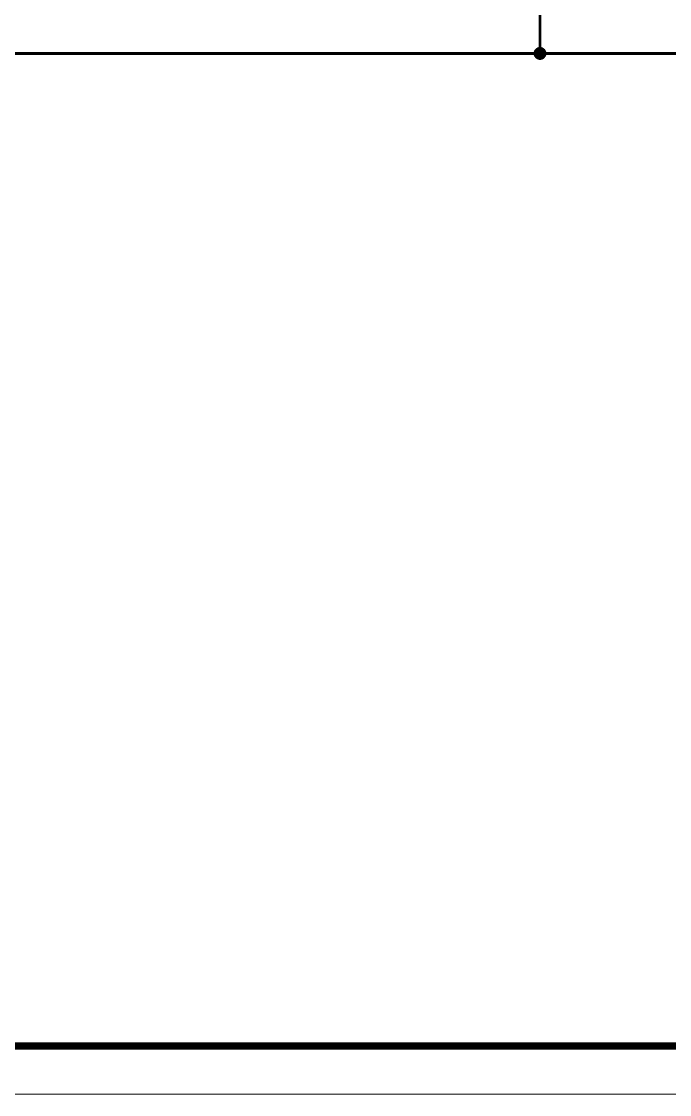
# Model space of a CAD drawing. Header units: millimetres. Extents: x 0 to 841, y 0 to 594.
# Drawn here: x 249 to 315.9, y 0 to 110.8 of the extents above; entities that cross this region are included whole.
import ezdxf

# ---------------------------------------------------------------- set-up
doc = ezdxf.new("R2010")
doc.units = ezdxf.units.MM
doc.layers.add('Sheet', color=255, linetype='Continuous')

msp = doc.modelspace()

# ---------------------------------------------------------------- linework, layer by layer
at = {"layer": 'Sheet', "const_width": 0.0991}
msp.add_lwpolyline([(0.16, 594), (0.16, 0), (840.88, 0), (840.88, 594), (0.16, 594), (0.16, 594)], close=True, dxfattribs=at)
msp.add_lwpolyline([(0.16, 594), (0.16, 0), (840.88, 0), (840.88, 594), (0.16, 594), (0.16, 594)], close=True, dxfattribs=at)
at = {"layer": 'Sheet'}
for points, const_width in [([(332.53, 295), (337.53, 295), (337.53, 202.49), (337.53, 107.49), (302.55, 107.49), (215.08, 107.49), (215.08, 125), (217.58, 125)], 0.3), ([(307.55, 137.49), (302.55, 137.49), (302.55, 107.49)], 0.3), ([(302.04, 107.49), (302.04, 107.52), (302.04, 107.54), (302.04, 107.57), (302.05, 107.6), (302.05, 107.62), (302.07, 107.65), (302.07, 107.66), (302.08, 107.69), (302.08, 107.71), (302.1, 107.74), (302.11, 107.76), (302.13, 107.77), (302.15, 107.8), (302.16, 107.82), (302.18, 107.83), (302.19, 107.85), (302.21, 107.86), (302.22, 107.88), (302.24, 107.9), (302.27, 107.91), (302.28, 107.93), (302.3, 107.94), (302.33, 107.96), (302.35, 107.96), (302.38, 107.97), (302.39, 107.97), (302.42, 107.99), (302.44, 107.99), (302.47, 108), (302.5, 108), (302.52, 108), (302.55, 108)], 0.3), ([(302.04, 107.49), (302.04, 107.52), (302.04, 107.54), (302.04, 107.57), (302.05, 107.6), (302.05, 107.62), (302.07, 107.65), (302.07, 107.66), (302.08, 107.69), (302.08, 107.71), (302.1, 107.74), (302.11, 107.76), (302.13, 107.77), (302.15, 107.8), (302.16, 107.82), (302.18, 107.83), (302.19, 107.85), (302.21, 107.86), (302.22, 107.88), (302.24, 107.9), (302.27, 107.91), (302.28, 107.93), (302.3, 107.94), (302.33, 107.96), (302.35, 107.96), (302.38, 107.97), (302.39, 107.97), (302.42, 107.99), (302.44, 107.99), (302.47, 108), (302.5, 108), (302.52, 108), (302.55, 108)], 0.3), ([(302.04, 107.49), (302.04, 107.52), (302.04, 107.54), (302.04, 107.57), (302.05, 107.6), (302.05, 107.62), (302.07, 107.65), (302.07, 107.66), (302.08, 107.69), (302.08, 107.71), (302.1, 107.74), (302.11, 107.76), (302.13, 107.77), (302.15, 107.8), (302.16, 107.82), (302.18, 107.83), (302.19, 107.85), (302.21, 107.86), (302.22, 107.88), (302.24, 107.9), (302.27, 107.91), (302.28, 107.93), (302.3, 107.94), (302.33, 107.96), (302.35, 107.96), (302.38, 107.97), (302.39, 107.97), (302.42, 107.99), (302.44, 107.99), (302.47, 108), (302.5, 108), (302.52, 108), (302.55, 108)], 0.3), ([(302.04, 107.49), (302.04, 107.52), (302.04, 107.54), (302.04, 107.57), (302.05, 107.6), (302.05, 107.62), (302.07, 107.65), (302.07, 107.66), (302.08, 107.69), (302.08, 107.71), (302.1, 107.74), (302.11, 107.76), (302.13, 107.77), (302.15, 107.8), (302.16, 107.82), (302.18, 107.83), (302.19, 107.85), (302.21, 107.86), (302.22, 107.88), (302.24, 107.9), (302.27, 107.91), (302.28, 107.93), (302.3, 107.94), (302.33, 107.96), (302.35, 107.96), (302.38, 107.97), (302.39, 107.97), (302.42, 107.99), (302.44, 107.99), (302.47, 108), (302.5, 108), (302.52, 108), (302.55, 108)], 0.3), ([(302.04, 107.49), (302.04, 107.52), (302.04, 107.54), (302.04, 107.57), (302.05, 107.6), (302.05, 107.62), (302.07, 107.65), (302.07, 107.66), (302.08, 107.69), (302.08, 107.71), (302.1, 107.74), (302.11, 107.76), (302.13, 107.77), (302.15, 107.8), (302.16, 107.82), (302.18, 107.83), (302.19, 107.85), (302.21, 107.86), (302.22, 107.88), (302.24, 107.9), (302.27, 107.91), (302.28, 107.93), (302.3, 107.94), (302.33, 107.96), (302.35, 107.96), (302.38, 107.97), (302.39, 107.97), (302.42, 107.99), (302.44, 107.99), (302.47, 108), (302.5, 108), (302.52, 108), (302.55, 108)], 0.3), ([(302.04, 107.49), (302.04, 107.52), (302.04, 107.54), (302.04, 107.57), (302.05, 107.6), (302.05, 107.62), (302.07, 107.65), (302.07, 107.66), (302.08, 107.69), (302.08, 107.71), (302.1, 107.74), (302.11, 107.76), (302.13, 107.77), (302.15, 107.8), (302.16, 107.82), (302.18, 107.83), (302.19, 107.85), (302.21, 107.86), (302.22, 107.88), (302.24, 107.9), (302.27, 107.91), (302.28, 107.93), (302.3, 107.94), (302.33, 107.96), (302.35, 107.96), (302.38, 107.97), (302.39, 107.97), (302.42, 107.99), (302.44, 107.99), (302.47, 108), (302.5, 108), (302.52, 108), (302.55, 108)], 0.3), ([(302.04, 107.49), (302.04, 107.52), (302.04, 107.54), (302.04, 107.57), (302.05, 107.6), (302.05, 107.62), (302.07, 107.65), (302.07, 107.66), (302.08, 107.69), (302.08, 107.71), (302.1, 107.74), (302.11, 107.76), (302.13, 107.77), (302.15, 107.8), (302.16, 107.82), (302.18, 107.83), (302.19, 107.85), (302.21, 107.86), (302.22, 107.88), (302.24, 107.9), (302.27, 107.91), (302.28, 107.93), (302.3, 107.94), (302.33, 107.96), (302.35, 107.96), (302.38, 107.97), (302.39, 107.97), (302.42, 107.99), (302.44, 107.99), (302.47, 108), (302.5, 108), (302.52, 108), (302.55, 108)], 0.3), ([(302.04, 107.49), (302.04, 107.52), (302.04, 107.54), (302.04, 107.57), (302.05, 107.6), (302.05, 107.62), (302.07, 107.65), (302.07, 107.66), (302.08, 107.69), (302.08, 107.71), (302.1, 107.74), (302.11, 107.76), (302.13, 107.77), (302.15, 107.8), (302.16, 107.82), (302.18, 107.83), (302.19, 107.85), (302.21, 107.86), (302.22, 107.88), (302.24, 107.9), (302.27, 107.91), (302.28, 107.93), (302.3, 107.94), (302.33, 107.96), (302.35, 107.96), (302.38, 107.97), (302.39, 107.97), (302.42, 107.99), (302.44, 107.99), (302.47, 108), (302.5, 108), (302.52, 108), (302.55, 108)], 0.3), ([(302.55, 106.98), (302.52, 106.98), (302.5, 106.98), (302.47, 106.98), (302.44, 106.99), (302.42, 106.99), (302.39, 107.01), (302.38, 107.01), (302.35, 107.03), (302.33, 107.03), (302.3, 107.04), (302.28, 107.06), (302.27, 107.07), (302.24, 107.09), (302.22, 107.1), (302.21, 107.12), (302.19, 107.13), (302.18, 107.15), (302.16, 107.17), (302.15, 107.18), (302.13, 107.21), (302.11, 107.23), (302.1, 107.24), (302.08, 107.27), (302.08, 107.29), (302.07, 107.32), (302.07, 107.34), (302.05, 107.37), (302.05, 107.38), (302.04, 107.41), (302.04, 107.45), (302.04, 107.46), (302.04, 107.49)], 0.3), ([(302.04, 107.49), (302.04, 107.49)], 0.3), ([(302.55, 106.98), (302.52, 106.98), (302.5, 106.98), (302.47, 106.98), (302.44, 106.99), (302.42, 106.99), (302.39, 107.01), (302.38, 107.01), (302.35, 107.03), (302.33, 107.03), (302.3, 107.04), (302.28, 107.06), (302.27, 107.07), (302.24, 107.09), (302.22, 107.1), (302.21, 107.12), (302.19, 107.13), (302.18, 107.15), (302.16, 107.17), (302.15, 107.18), (302.13, 107.21), (302.11, 107.23), (302.1, 107.24), (302.08, 107.27), (302.08, 107.29), (302.07, 107.32), (302.07, 107.34), (302.05, 107.37), (302.05, 107.38), (302.04, 107.41), (302.04, 107.45), (302.04, 107.46), (302.04, 107.49)], 0.3), ([(302.04, 107.49), (302.04, 107.49)], 0.3), ([(302.55, 106.98), (302.52, 106.98), (302.5, 106.98), (302.47, 106.98), (302.44, 106.99), (302.42, 106.99), (302.39, 107.01), (302.38, 107.01), (302.35, 107.03), (302.33, 107.03), (302.3, 107.04), (302.28, 107.06), (302.27, 107.07), (302.24, 107.09), (302.22, 107.1), (302.21, 107.12), (302.19, 107.13), (302.18, 107.15), (302.16, 107.17), (302.15, 107.18), (302.13, 107.21), (302.11, 107.23), (302.1, 107.24), (302.08, 107.27), (302.08, 107.29), (302.07, 107.32), (302.07, 107.34), (302.05, 107.37), (302.05, 107.38), (302.04, 107.41), (302.04, 107.45), (302.04, 107.46), (302.04, 107.49)], 0.3), ([(302.04, 107.49), (302.04, 107.49)], 0.3), ([(302.55, 106.98), (302.52, 106.98), (302.5, 106.98), (302.47, 106.98), (302.44, 106.99), (302.42, 106.99), (302.39, 107.01), (302.38, 107.01), (302.35, 107.03), (302.33, 107.03), (302.3, 107.04), (302.28, 107.06), (302.27, 107.07), (302.24, 107.09), (302.22, 107.1), (302.21, 107.12), (302.19, 107.13), (302.18, 107.15), (302.16, 107.17), (302.15, 107.18), (302.13, 107.21), (302.11, 107.23), (302.1, 107.24), (302.08, 107.27), (302.08, 107.29), (302.07, 107.32), (302.07, 107.34), (302.05, 107.37), (302.05, 107.38), (302.04, 107.41), (302.04, 107.45), (302.04, 107.46), (302.04, 107.49)], 0.3), ([(302.04, 107.49), (302.04, 107.49)], 0.3), ([(302.55, 106.98), (302.52, 106.98), (302.5, 106.98), (302.47, 106.98), (302.44, 106.99), (302.42, 106.99), (302.39, 107.01), (302.38, 107.01), (302.35, 107.03), (302.33, 107.03), (302.3, 107.04), (302.28, 107.06), (302.27, 107.07), (302.24, 107.09), (302.22, 107.1), (302.21, 107.12), (302.19, 107.13), (302.18, 107.15), (302.16, 107.17), (302.15, 107.18), (302.13, 107.21), (302.11, 107.23), (302.1, 107.24), (302.08, 107.27), (302.08, 107.29), (302.07, 107.32), (302.07, 107.34), (302.05, 107.37), (302.05, 107.38), (302.04, 107.41), (302.04, 107.45), (302.04, 107.46), (302.04, 107.49)], 0.3), ([(302.04, 107.49), (302.04, 107.49)], 0.3), ([(302.55, 106.98), (302.52, 106.98), (302.5, 106.98), (302.47, 106.98), (302.44, 106.99), (302.42, 106.99), (302.39, 107.01), (302.38, 107.01), (302.35, 107.03), (302.33, 107.03), (302.3, 107.04), (302.28, 107.06), (302.27, 107.07), (302.24, 107.09), (302.22, 107.1), (302.21, 107.12), (302.19, 107.13), (302.18, 107.15), (302.16, 107.17), (302.15, 107.18), (302.13, 107.21), (302.11, 107.23), (302.1, 107.24), (302.08, 107.27), (302.08, 107.29), (302.07, 107.32), (302.07, 107.34), (302.05, 107.37), (302.05, 107.38), (302.04, 107.41), (302.04, 107.45), (302.04, 107.46), (302.04, 107.49)], 0.3), ([(302.04, 107.49), (302.04, 107.49)], 0.3), ([(302.55, 106.98), (302.52, 106.98), (302.5, 106.98), (302.47, 106.98), (302.44, 106.99), (302.42, 106.99), (302.39, 107.01), (302.38, 107.01), (302.35, 107.03), (302.33, 107.03), (302.3, 107.04), (302.28, 107.06), (302.27, 107.07), (302.24, 107.09), (302.22, 107.1), (302.21, 107.12), (302.19, 107.13), (302.18, 107.15), (302.16, 107.17), (302.15, 107.18), (302.13, 107.21), (302.11, 107.23), (302.1, 107.24), (302.08, 107.27), (302.08, 107.29), (302.07, 107.32), (302.07, 107.34), (302.05, 107.37), (302.05, 107.38), (302.04, 107.41), (302.04, 107.45), (302.04, 107.46), (302.04, 107.49)], 0.3), ([(302.04, 107.49), (302.04, 107.49)], 0.3), ([(302.55, 106.98), (302.52, 106.98), (302.5, 106.98), (302.47, 106.98), (302.44, 106.99), (302.42, 106.99), (302.39, 107.01), (302.38, 107.01), (302.35, 107.03), (302.33, 107.03), (302.3, 107.04), (302.28, 107.06), (302.27, 107.07), (302.24, 107.09), (302.22, 107.1), (302.21, 107.12), (302.19, 107.13), (302.18, 107.15), (302.16, 107.17), (302.15, 107.18), (302.13, 107.21), (302.11, 107.23), (302.1, 107.24), (302.08, 107.27), (302.08, 107.29), (302.07, 107.32), (302.07, 107.34), (302.05, 107.37), (302.05, 107.38), (302.04, 107.41), (302.04, 107.45), (302.04, 107.46), (302.04, 107.49)], 0.3), ([(302.04, 107.49), (302.04, 107.49)], 0.3), ([(302.55, 108), (302.55, 108)], 0.3), ([(302.55, 108), (302.58, 108), (302.6, 108), (302.63, 108), (302.66, 107.99), (302.67, 107.99), (302.7, 107.97), (302.72, 107.97), (302.75, 107.96), (302.77, 107.96), (302.8, 107.94), (302.81, 107.93), (302.83, 107.91), (302.86, 107.9), (302.87, 107.88), (302.89, 107.86), (302.91, 107.85), (302.92, 107.83), (302.94, 107.82), (302.95, 107.8), (302.97, 107.77), (302.98, 107.76), (303, 107.74), (303.01, 107.71), (303.01, 107.69), (303.03, 107.66), (303.03, 107.65), (303.05, 107.62), (303.05, 107.6), (303.06, 107.57), (303.06, 107.54), (303.06, 107.52), (303.06, 107.49)], 0.3), ([(302.55, 108), (302.55, 108)], 0.3), ([(302.55, 108), (302.58, 108), (302.6, 108), (302.63, 108), (302.66, 107.99), (302.67, 107.99), (302.7, 107.97), (302.72, 107.97), (302.75, 107.96), (302.77, 107.96), (302.8, 107.94), (302.81, 107.93), (302.83, 107.91), (302.86, 107.9), (302.87, 107.88), (302.89, 107.86), (302.91, 107.85), (302.92, 107.83), (302.94, 107.82), (302.95, 107.8), (302.97, 107.77), (302.98, 107.76), (303, 107.74), (303.01, 107.71), (303.01, 107.69), (303.03, 107.66), (303.03, 107.65), (303.05, 107.62), (303.05, 107.6), (303.06, 107.57), (303.06, 107.54), (303.06, 107.52), (303.06, 107.49)], 0.3), ([(302.55, 108), (302.55, 108)], 0.3), ([(302.55, 108), (302.58, 108), (302.6, 108), (302.63, 108), (302.66, 107.99), (302.67, 107.99), (302.7, 107.97), (302.72, 107.97), (302.75, 107.96), (302.77, 107.96), (302.8, 107.94), (302.81, 107.93), (302.83, 107.91), (302.86, 107.9), (302.87, 107.88), (302.89, 107.86), (302.91, 107.85), (302.92, 107.83), (302.94, 107.82), (302.95, 107.8), (302.97, 107.77), (302.98, 107.76), (303, 107.74), (303.01, 107.71), (303.01, 107.69), (303.03, 107.66), (303.03, 107.65), (303.05, 107.62), (303.05, 107.6), (303.06, 107.57), (303.06, 107.54), (303.06, 107.52), (303.06, 107.49)], 0.3), ([(302.55, 108), (302.55, 108)], 0.3), ([(302.55, 108), (302.58, 108), (302.6, 108), (302.63, 108), (302.66, 107.99), (302.67, 107.99), (302.7, 107.97), (302.72, 107.97), (302.75, 107.96), (302.77, 107.96), (302.8, 107.94), (302.81, 107.93), (302.83, 107.91), (302.86, 107.9), (302.87, 107.88), (302.89, 107.86), (302.91, 107.85), (302.92, 107.83), (302.94, 107.82), (302.95, 107.8), (302.97, 107.77), (302.98, 107.76), (303, 107.74), (303.01, 107.71), (303.01, 107.69), (303.03, 107.66), (303.03, 107.65), (303.05, 107.62), (303.05, 107.6), (303.06, 107.57), (303.06, 107.54), (303.06, 107.52), (303.06, 107.49)], 0.3), ([(302.55, 108), (302.55, 108)], 0.3), ([(302.55, 108), (302.58, 108), (302.6, 108), (302.63, 108), (302.66, 107.99), (302.67, 107.99), (302.7, 107.97), (302.72, 107.97), (302.75, 107.96), (302.77, 107.96), (302.8, 107.94), (302.81, 107.93), (302.83, 107.91), (302.86, 107.9), (302.87, 107.88), (302.89, 107.86), (302.91, 107.85), (302.92, 107.83), (302.94, 107.82), (302.95, 107.8), (302.97, 107.77), (302.98, 107.76), (303, 107.74), (303.01, 107.71), (303.01, 107.69), (303.03, 107.66), (303.03, 107.65), (303.05, 107.62), (303.05, 107.6), (303.06, 107.57), (303.06, 107.54), (303.06, 107.52), (303.06, 107.49)], 0.3), ([(302.55, 108), (302.55, 108)], 0.3), ([(302.55, 108), (302.58, 108), (302.6, 108), (302.63, 108), (302.66, 107.99), (302.67, 107.99), (302.7, 107.97), (302.72, 107.97), (302.75, 107.96), (302.77, 107.96), (302.8, 107.94), (302.81, 107.93), (302.83, 107.91), (302.86, 107.9), (302.87, 107.88), (302.89, 107.86), (302.91, 107.85), (302.92, 107.83), (302.94, 107.82), (302.95, 107.8), (302.97, 107.77), (302.98, 107.76), (303, 107.74), (303.01, 107.71), (303.01, 107.69), (303.03, 107.66), (303.03, 107.65), (303.05, 107.62), (303.05, 107.6), (303.06, 107.57), (303.06, 107.54), (303.06, 107.52), (303.06, 107.49)], 0.3), ([(302.55, 108), (302.55, 108)], 0.3), ([(302.55, 108), (302.58, 108), (302.6, 108), (302.63, 108), (302.66, 107.99), (302.67, 107.99), (302.7, 107.97), (302.72, 107.97), (302.75, 107.96), (302.77, 107.96), (302.8, 107.94), (302.81, 107.93), (302.83, 107.91), (302.86, 107.9), (302.87, 107.88), (302.89, 107.86), (302.91, 107.85), (302.92, 107.83), (302.94, 107.82), (302.95, 107.8), (302.97, 107.77), (302.98, 107.76), (303, 107.74), (303.01, 107.71), (303.01, 107.69), (303.03, 107.66), (303.03, 107.65), (303.05, 107.62), (303.05, 107.6), (303.06, 107.57), (303.06, 107.54), (303.06, 107.52), (303.06, 107.49)], 0.3), ([(302.55, 108), (302.55, 108)], 0.3), ([(302.55, 108), (302.58, 108), (302.6, 108), (302.63, 108), (302.66, 107.99), (302.67, 107.99), (302.7, 107.97), (302.72, 107.97), (302.75, 107.96), (302.77, 107.96), (302.8, 107.94), (302.81, 107.93), (302.83, 107.91), (302.86, 107.9), (302.87, 107.88), (302.89, 107.86), (302.91, 107.85), (302.92, 107.83), (302.94, 107.82), (302.95, 107.8), (302.97, 107.77), (302.98, 107.76), (303, 107.74), (303.01, 107.71), (303.01, 107.69), (303.03, 107.66), (303.03, 107.65), (303.05, 107.62), (303.05, 107.6), (303.06, 107.57), (303.06, 107.54), (303.06, 107.52), (303.06, 107.49)], 0.3), ([(303.06, 107.49), (303.06, 107.46), (303.06, 107.45), (303.06, 107.41), (303.05, 107.38), (303.05, 107.37), (303.03, 107.34), (303.03, 107.32), (303.01, 107.29), (303.01, 107.27), (303, 107.24), (302.98, 107.23), (302.97, 107.21), (302.95, 107.18), (302.94, 107.17), (302.92, 107.15), (302.91, 107.13), (302.89, 107.12), (302.87, 107.1), (302.86, 107.09), (302.83, 107.07), (302.81, 107.06), (302.8, 107.04), (302.77, 107.03), (302.75, 107.03), (302.72, 107.01), (302.7, 107.01), (302.67, 106.99), (302.66, 106.99), (302.63, 106.98), (302.6, 106.98), (302.58, 106.98), (302.55, 106.98)], 0.3), ([(303.06, 107.49), (303.06, 107.46), (303.06, 107.45), (303.06, 107.41), (303.05, 107.38), (303.05, 107.37), (303.03, 107.34), (303.03, 107.32), (303.01, 107.29), (303.01, 107.27), (303, 107.24), (302.98, 107.23), (302.97, 107.21), (302.95, 107.18), (302.94, 107.17), (302.92, 107.15), (302.91, 107.13), (302.89, 107.12), (302.87, 107.1), (302.86, 107.09), (302.83, 107.07), (302.81, 107.06), (302.8, 107.04), (302.77, 107.03), (302.75, 107.03), (302.72, 107.01), (302.7, 107.01), (302.67, 106.99), (302.66, 106.99), (302.63, 106.98), (302.6, 106.98), (302.58, 106.98), (302.55, 106.98)], 0.3), ([(303.06, 107.49), (303.06, 107.46), (303.06, 107.45), (303.06, 107.41), (303.05, 107.38), (303.05, 107.37), (303.03, 107.34), (303.03, 107.32), (303.01, 107.29), (303.01, 107.27), (303, 107.24), (302.98, 107.23), (302.97, 107.21), (302.95, 107.18), (302.94, 107.17), (302.92, 107.15), (302.91, 107.13), (302.89, 107.12), (302.87, 107.1), (302.86, 107.09), (302.83, 107.07), (302.81, 107.06), (302.8, 107.04), (302.77, 107.03), (302.75, 107.03), (302.72, 107.01), (302.7, 107.01), (302.67, 106.99), (302.66, 106.99), (302.63, 106.98), (302.6, 106.98), (302.58, 106.98), (302.55, 106.98)], 0.3), ([(303.06, 107.49), (303.06, 107.46), (303.06, 107.45), (303.06, 107.41), (303.05, 107.38), (303.05, 107.37), (303.03, 107.34), (303.03, 107.32), (303.01, 107.29), (303.01, 107.27), (303, 107.24), (302.98, 107.23), (302.97, 107.21), (302.95, 107.18), (302.94, 107.17), (302.92, 107.15), (302.91, 107.13), (302.89, 107.12), (302.87, 107.1), (302.86, 107.09), (302.83, 107.07), (302.81, 107.06), (302.8, 107.04), (302.77, 107.03), (302.75, 107.03), (302.72, 107.01), (302.7, 107.01), (302.67, 106.99), (302.66, 106.99), (302.63, 106.98), (302.6, 106.98), (302.58, 106.98), (302.55, 106.98)], 0.3), ([(303.06, 107.49), (303.06, 107.46), (303.06, 107.45), (303.06, 107.41), (303.05, 107.38), (303.05, 107.37), (303.03, 107.34), (303.03, 107.32), (303.01, 107.29), (303.01, 107.27), (303, 107.24), (302.98, 107.23), (302.97, 107.21), (302.95, 107.18), (302.94, 107.17), (302.92, 107.15), (302.91, 107.13), (302.89, 107.12), (302.87, 107.1), (302.86, 107.09), (302.83, 107.07), (302.81, 107.06), (302.8, 107.04), (302.77, 107.03), (302.75, 107.03), (302.72, 107.01), (302.7, 107.01), (302.67, 106.99), (302.66, 106.99), (302.63, 106.98), (302.6, 106.98), (302.58, 106.98), (302.55, 106.98)], 0.3), ([(303.06, 107.49), (303.06, 107.46), (303.06, 107.45), (303.06, 107.41), (303.05, 107.38), (303.05, 107.37), (303.03, 107.34), (303.03, 107.32), (303.01, 107.29), (303.01, 107.27), (303, 107.24), (302.98, 107.23), (302.97, 107.21), (302.95, 107.18), (302.94, 107.17), (302.92, 107.15), (302.91, 107.13), (302.89, 107.12), (302.87, 107.1), (302.86, 107.09), (302.83, 107.07), (302.81, 107.06), (302.8, 107.04), (302.77, 107.03), (302.75, 107.03), (302.72, 107.01), (302.7, 107.01), (302.67, 106.99), (302.66, 106.99), (302.63, 106.98), (302.6, 106.98), (302.58, 106.98), (302.55, 106.98)], 0.3), ([(303.06, 107.49), (303.06, 107.46), (303.06, 107.45), (303.06, 107.41), (303.05, 107.38), (303.05, 107.37), (303.03, 107.34), (303.03, 107.32), (303.01, 107.29), (303.01, 107.27), (303, 107.24), (302.98, 107.23), (302.97, 107.21), (302.95, 107.18), (302.94, 107.17), (302.92, 107.15), (302.91, 107.13), (302.89, 107.12), (302.87, 107.1), (302.86, 107.09), (302.83, 107.07), (302.81, 107.06), (302.8, 107.04), (302.77, 107.03), (302.75, 107.03), (302.72, 107.01), (302.7, 107.01), (302.67, 106.99), (302.66, 106.99), (302.63, 106.98), (302.6, 106.98), (302.58, 106.98), (302.55, 106.98)], 0.3), ([(303.06, 107.49), (303.06, 107.46), (303.06, 107.45), (303.06, 107.41), (303.05, 107.38), (303.05, 107.37), (303.03, 107.34), (303.03, 107.32), (303.01, 107.29), (303.01, 107.27), (303, 107.24), (302.98, 107.23), (302.97, 107.21), (302.95, 107.18), (302.94, 107.17), (302.92, 107.15), (302.91, 107.13), (302.89, 107.12), (302.87, 107.1), (302.86, 107.09), (302.83, 107.07), (302.81, 107.06), (302.8, 107.04), (302.77, 107.03), (302.75, 107.03), (302.72, 107.01), (302.7, 107.01), (302.67, 106.99), (302.66, 106.99), (302.63, 106.98), (302.6, 106.98), (302.58, 106.98), (302.55, 106.98)], 0.3), ([(303.06, 107.49), (303.06, 107.49), (303.06, 107.49), (303.06, 107.49), (303.06, 107.49), (303.06, 107.49), (303.06, 107.49), (303.06, 107.49), (303.06, 107.49), (303.06, 107.49), (303.06, 107.49), (303.06, 107.49), (303.06, 107.49), (303.06, 107.49), (303.06, 107.49), (303.06, 107.49), (303.06, 107.49), (303.06, 107.49), (303.06, 107.49), (303.06, 107.49), (303.06, 107.49), (303.06, 107.49), (303.06, 107.49), (303.06, 107.49), (303.06, 107.49), (303.06, 107.49), (303.06, 107.49), (303.06, 107.49), (303.06, 107.49), (303.06, 107.49), (303.06, 107.49), (303.06, 107.49), (303.06, 107.49)], 0.3), ([(303.06, 107.49), (303.06, 107.49)], 0.3), ([(303.06, 107.49), (303.06, 107.49), (303.06, 107.49), (303.06, 107.49), (303.06, 107.49), (303.06, 107.49), (303.06, 107.49), (303.06, 107.49), (303.06, 107.49), (303.06, 107.49), (303.06, 107.49), (303.06, 107.49), (303.06, 107.49), (303.06, 107.49), (303.06, 107.49), (303.06, 107.49), (303.06, 107.49), (303.06, 107.49), (303.06, 107.49), (303.06, 107.49), (303.06, 107.49), (303.06, 107.49), (303.06, 107.49), (303.06, 107.49), (303.06, 107.49), (303.06, 107.49), (303.06, 107.49), (303.06, 107.49), (303.06, 107.49), (303.06, 107.49), (303.06, 107.49), (303.06, 107.49), (303.06, 107.49)], 0.3), ([(303.06, 107.49), (303.06, 107.49)], 0.3), ([(303.06, 107.49), (303.06, 107.49), (303.06, 107.49), (303.06, 107.49), (303.06, 107.49), (303.06, 107.49), (303.06, 107.49), (303.06, 107.49), (303.06, 107.49), (303.06, 107.49), (303.06, 107.49), (303.06, 107.49), (303.06, 107.49), (303.06, 107.49), (303.06, 107.49), (303.06, 107.49), (303.06, 107.49), (303.06, 107.49), (303.06, 107.49), (303.06, 107.49), (303.06, 107.49), (303.06, 107.49), (303.06, 107.49), (303.06, 107.49), (303.06, 107.49), (303.06, 107.49), (303.06, 107.49), (303.06, 107.49), (303.06, 107.49), (303.06, 107.49), (303.06, 107.49), (303.06, 107.49), (303.06, 107.49)], 0.3), ([(303.06, 107.49), (303.06, 107.49)], 0.3), ([(303.06, 107.49), (303.06, 107.49), (303.06, 107.49), (303.06, 107.49), (303.06, 107.49), (303.06, 107.49), (303.06, 107.49), (303.06, 107.49), (303.06, 107.49), (303.06, 107.49), (303.06, 107.49), (303.06, 107.49), (303.06, 107.49), (303.06, 107.49), (303.06, 107.49), (303.06, 107.49), (303.06, 107.49), (303.06, 107.49), (303.06, 107.49), (303.06, 107.49), (303.06, 107.49), (303.06, 107.49), (303.06, 107.49), (303.06, 107.49), (303.06, 107.49), (303.06, 107.49), (303.06, 107.49), (303.06, 107.49), (303.06, 107.49), (303.06, 107.49), (303.06, 107.49), (303.06, 107.49), (303.06, 107.49)], 0.3), ([(303.06, 107.49), (303.06, 107.49)], 0.3), ([(303.06, 107.49), (303.06, 107.49), (303.06, 107.49), (303.06, 107.49), (303.06, 107.49), (303.06, 107.49), (303.06, 107.49), (303.06, 107.49), (303.06, 107.49), (303.06, 107.49), (303.06, 107.49), (303.06, 107.49), (303.06, 107.49), (303.06, 107.49), (303.06, 107.49), (303.06, 107.49), (303.06, 107.49), (303.06, 107.49), (303.06, 107.49), (303.06, 107.49), (303.06, 107.49), (303.06, 107.49), (303.06, 107.49), (303.06, 107.49), (303.06, 107.49), (303.06, 107.49), (303.06, 107.49), (303.06, 107.49), (303.06, 107.49), (303.06, 107.49), (303.06, 107.49), (303.06, 107.49), (303.06, 107.49)], 0.3), ([(303.06, 107.49), (303.06, 107.49)], 0.3), ([(303.06, 107.49), (303.06, 107.49), (303.06, 107.49), (303.06, 107.49), (303.06, 107.49), (303.06, 107.49), (303.06, 107.49), (303.06, 107.49), (303.06, 107.49), (303.06, 107.49), (303.06, 107.49), (303.06, 107.49), (303.06, 107.49), (303.06, 107.49), (303.06, 107.49), (303.06, 107.49), (303.06, 107.49), (303.06, 107.49), (303.06, 107.49), (303.06, 107.49), (303.06, 107.49), (303.06, 107.49), (303.06, 107.49), (303.06, 107.49), (303.06, 107.49), (303.06, 107.49), (303.06, 107.49), (303.06, 107.49), (303.06, 107.49), (303.06, 107.49), (303.06, 107.49), (303.06, 107.49), (303.06, 107.49)], 0.3), ([(303.06, 107.49), (303.06, 107.49)], 0.3), ([(303.06, 107.49), (303.06, 107.49), (303.06, 107.49), (303.06, 107.49), (303.06, 107.49), (303.06, 107.49), (303.06, 107.49), (303.06, 107.49), (303.06, 107.49), (303.06, 107.49), (303.06, 107.49), (303.06, 107.49), (303.06, 107.49), (303.06, 107.49), (303.06, 107.49), (303.06, 107.49), (303.06, 107.49), (303.06, 107.49), (303.06, 107.49), (303.06, 107.49), (303.06, 107.49), (303.06, 107.49), (303.06, 107.49), (303.06, 107.49), (303.06, 107.49), (303.06, 107.49), (303.06, 107.49), (303.06, 107.49), (303.06, 107.49), (303.06, 107.49), (303.06, 107.49), (303.06, 107.49), (303.06, 107.49)], 0.3), ([(303.06, 107.49), (303.06, 107.49)], 0.3), ([(303.06, 107.49), (303.06, 107.49), (303.06, 107.49), (303.06, 107.49), (303.06, 107.49), (303.06, 107.49), (303.06, 107.49), (303.06, 107.49), (303.06, 107.49), (303.06, 107.49), (303.06, 107.49), (303.06, 107.49), (303.06, 107.49), (303.06, 107.49), (303.06, 107.49), (303.06, 107.49), (303.06, 107.49), (303.06, 107.49), (303.06, 107.49), (303.06, 107.49), (303.06, 107.49), (303.06, 107.49), (303.06, 107.49), (303.06, 107.49), (303.06, 107.49), (303.06, 107.49), (303.06, 107.49), (303.06, 107.49), (303.06, 107.49), (303.06, 107.49), (303.06, 107.49), (303.06, 107.49), (303.06, 107.49)], 0.3), ([(303.06, 107.49), (303.06, 107.49)], 0.3), ([(20.16, 4.97), (835.88, 4.97)], 0.749)]:
    msp.add_lwpolyline(points, dxfattribs=dict(at, const_width=const_width))
at = {"layer": 'Sheet', "const_width": 0.508}
msp.add_lwpolyline([(302.25, 107.5, 1), (302.75, 107.5, 1)], format="xyb", close=True, dxfattribs=at)

doc.saveas('drawing.dxf')
